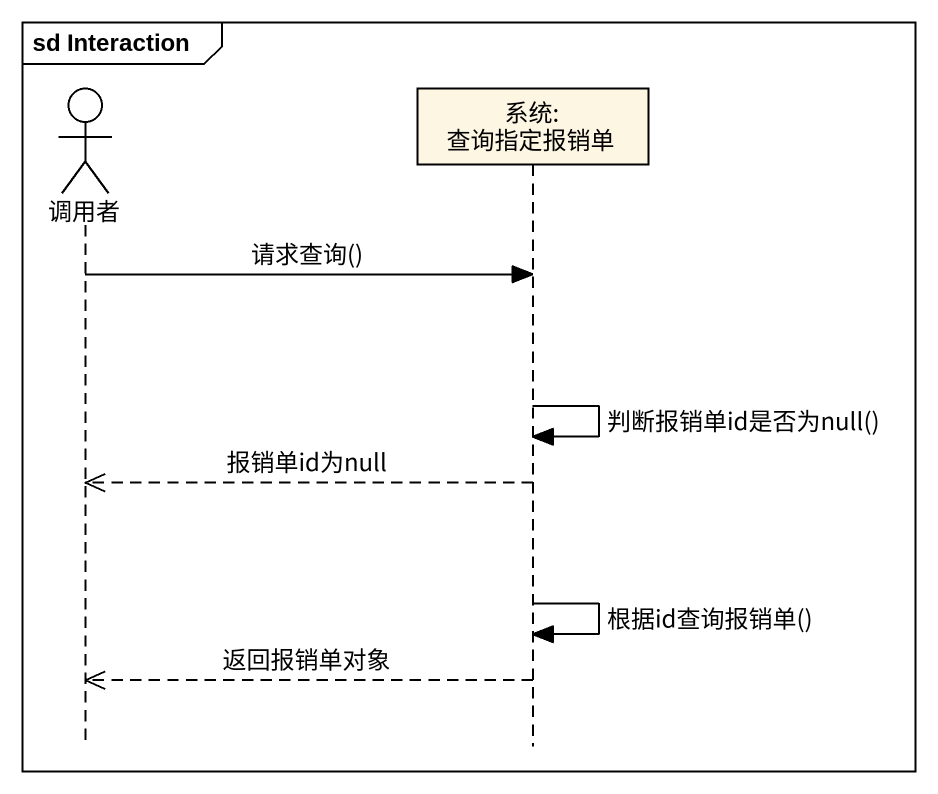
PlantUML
@startuml
mainframe sd Interaction
hide footbox
actor 调用者
participant "系统: 查询指定报销单" as 系统_查询指定报销单

调用者 -> 系统_查询指定报销单 : 请求查询()
系统_查询指定报销单 -> 系统_查询指定报销单 : 判断报销单id是否为null()
系统_查询指定报销单 -->> 调用者 : 报销单id为null
系统_查询指定报销单 -> 系统_查询指定报销单 : 根据id查询报销单()
系统_查询指定报销单 -->> 调用者 : 返回报销单对象
@enduml
